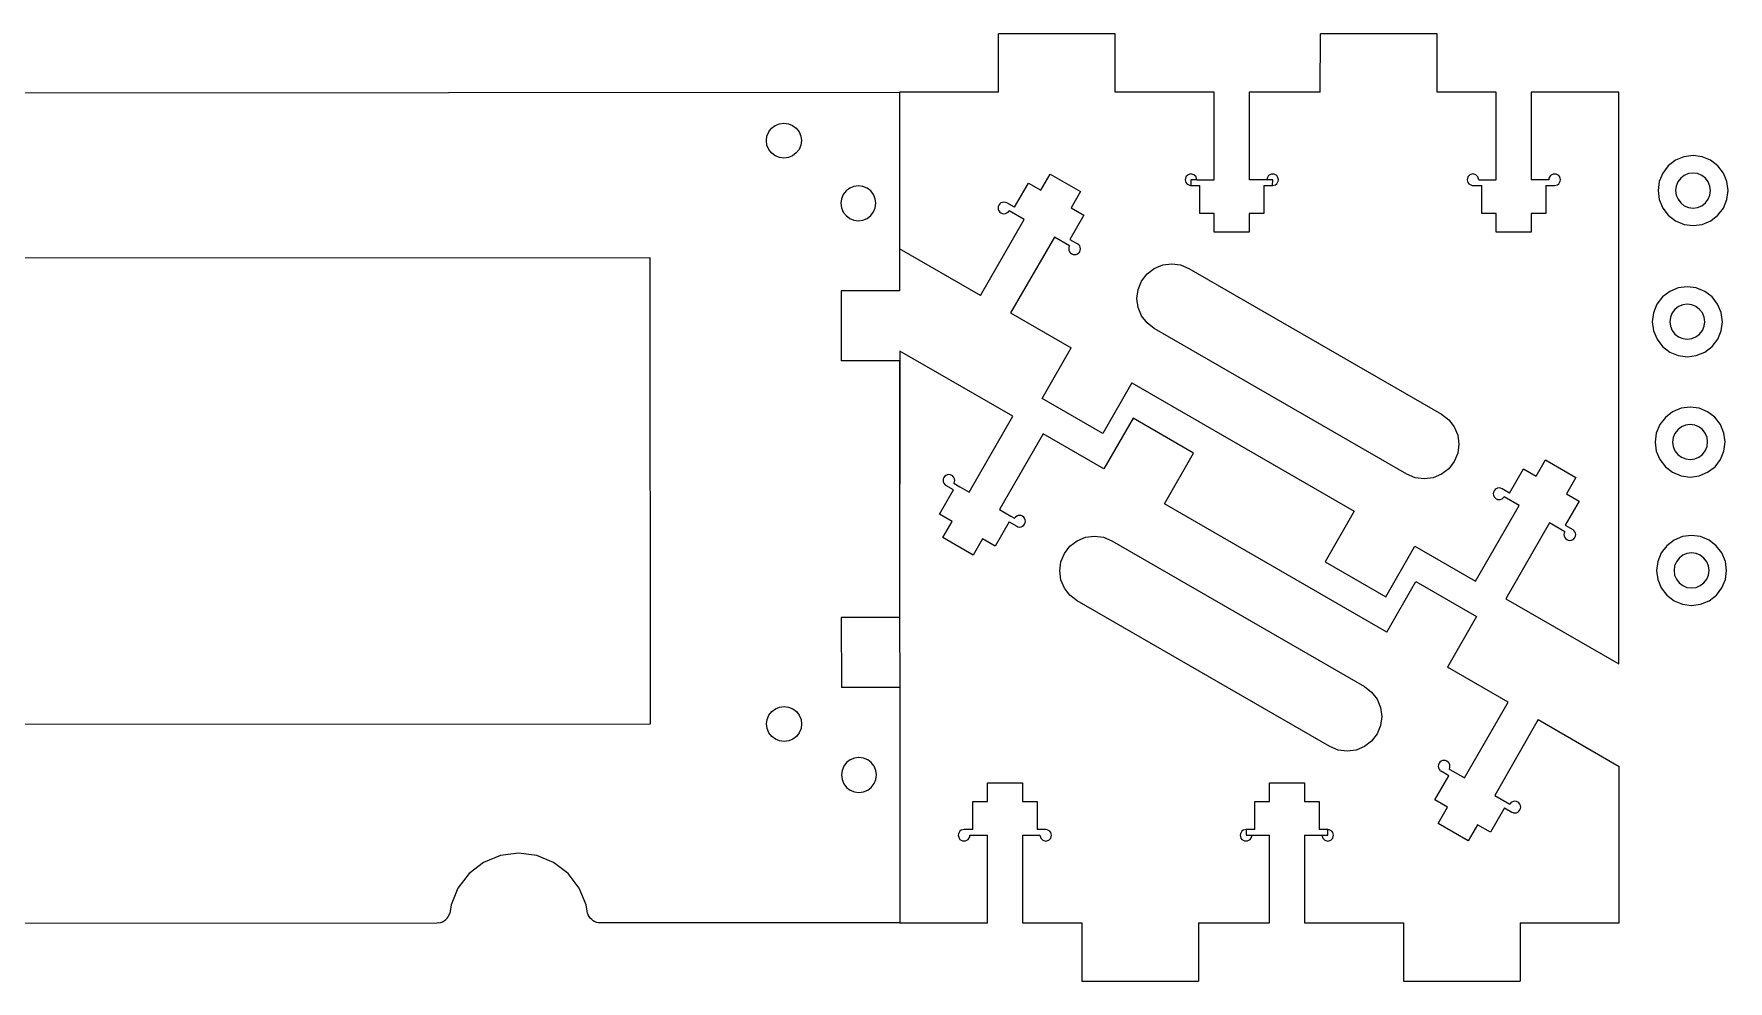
# Model space of a CAD drawing. Extents: x -275 to 319, y -186 to 206.
# Drawn here: x 173.5 to 318.7, y -184.5 to -103.3 of the extents above; entities that cross this region are included whole.
import ezdxf

# ---------------------------------------------------------------- set-up
doc = ezdxf.new("R2010")
doc.units = 0
doc.layers.get('0').update_dxf_attribs({"linetype": 'CONTINUOUS'})

msp = doc.modelspace()

# ---------------------------------------------------------------- linework, layer by layer
for p, q in [((266.13, -103.32), (256.13, -103.32)), ((256.13, -108.32), (256.13, -103.32)), ((266.13, -108.32), (266.13, -103.32)), ((283.7, -108.32), (283.71, -103.32)), ((293.71, -103.32), (283.71, -103.32)), ((293.71, -108.32), (293.71, -103.32)), ((82.75, -108.43), (247.64, -108.32)), ((247.64, -108.32), (247.64, -121.73)), ((256.13, -108.32), (247.64, -108.32)), ((274.62, -108.32), (266.13, -108.32)), ((274.62, -115.82), (274.62, -108.32)), ((277.62, -108.32), (277.62, -115.82)), ((283.7, -108.32), (277.62, -108.32)), ((298.79, -108.32), (293.71, -108.32)), ((298.79, -115.82), (298.79, -108.32)), ((301.79, -108.32), (301.78, -115.82)), ((309.29, -108.32), (301.79, -108.32)), ((309.29, -157.32), (309.29, -108.32)), ((236.29, -112.08), (236.44, -111.72)), ((236.44, -111.72), (236.68, -111.41)), ((236.68, -111.41), (236.99, -111.17)), ((236.99, -111.17), (237.35, -111.02)), ((237.35, -111.02), (237.74, -110.97)), ((237.74, -110.97), (238.13, -111.02)), ((238.13, -111.02), (238.49, -111.17)), ((238.49, -111.17), (238.8, -111.41)), ((238.8, -111.41), (239.04, -111.72)), ((239.04, -111.72), (239.19, -112.08)), ((236.24, -112.47), (236.29, -112.08)), ((236.29, -112.86), (236.24, -112.47)), ((236.44, -113.22), (236.29, -112.86)), ((236.68, -113.53), (236.44, -113.22)), ((239.04, -113.22), (238.8, -113.53)), ((239.19, -112.86), (239.04, -113.22)), ((239.19, -112.08), (239.24, -112.47)), ((239.24, -112.47), (239.19, -112.86)), ((236.99, -113.77), (236.68, -113.53)), ((237.35, -113.92), (236.99, -113.77)), ((237.74, -113.97), (237.35, -113.92)), ((238.13, -113.92), (237.74, -113.97)), ((238.49, -113.77), (238.13, -113.92)), ((238.8, -113.53), (238.49, -113.77)), ((313.53, -114.63), (313.05, -115.25)), ((314.15, -114.15), (313.53, -114.63)), ((314.87, -113.85), (314.15, -114.15)), ((315.65, -113.75), (314.87, -113.85)), ((316.43, -113.85), (315.65, -113.75)), ((317.15, -114.15), (316.43, -113.85)), ((317.77, -114.63), (317.15, -114.15)), ((318.25, -115.25), (317.77, -114.63)), ((257.49, -118.18), (258.69, -116.11)), ((258.69, -116.11), (259.77, -116.73)), ((259.77, -116.73), (260.57, -115.34)), ((260.57, -115.34), (263.17, -116.84)), ((272.19, -115.57), (272.12, -115.82)), ((272.12, -115.82), (272.19, -116.07)), ((272.37, -115.39), (272.19, -115.57)), ((272.19, -116.07), (272.27, -116.18)), ((272.62, -115.32), (272.37, -115.39)), ((272.87, -115.39), (272.62, -115.32)), ((272.62, -115.82), (272.62, -116.32)), ((273.12, -115.82), (272.62, -115.82)), ((273.06, -115.57), (272.87, -115.39)), ((273.12, -115.82), (273.06, -115.57)), ((273.12, -115.82), (274.62, -115.82)), ((279.12, -115.82), (277.62, -115.82)), ((279.14, -115.69), (279.12, -115.82)), ((279.63, -115.82), (279.12, -115.82)), ((279.27, -115.47), (279.14, -115.69)), ((279.49, -115.34), (279.27, -115.47)), ((279.75, -115.34), (279.49, -115.34)), ((279.62, -116.32), (279.63, -115.82)), ((279.98, -115.47), (279.75, -115.34)), ((280.05, -115.57), (279.98, -115.47)), ((279.98, -116.17), (280.1, -115.95)), ((280.12, -115.82), (280.05, -115.57)), ((280.1, -115.95), (280.12, -115.82)), ((296.35, -115.57), (296.29, -115.82)), ((296.29, -115.82), (296.35, -116.07)), ((296.53, -115.39), (296.35, -115.57)), ((296.35, -116.07), (296.43, -116.17)), ((296.79, -115.32), (296.53, -115.39)), ((297.03, -115.39), (296.79, -115.32)), ((297.22, -115.57), (297.03, -115.39)), ((297.29, -115.82), (297.22, -115.57)), ((297.29, -115.82), (298.79, -115.82)), ((303.29, -115.82), (301.78, -115.82)), ((303.3, -115.69), (303.29, -115.82)), ((303.43, -115.47), (303.3, -115.69)), ((303.65, -115.34), (303.43, -115.47)), ((303.91, -115.34), (303.65, -115.34)), ((304.14, -115.47), (303.91, -115.34)), ((304.22, -115.57), (304.14, -115.47)), ((304.14, -116.17), (304.27, -115.95)), ((304.28, -115.82), (304.22, -115.57)), ((304.27, -115.95), (304.28, -115.82)), ((312.75, -115.97), (312.65, -116.75)), ((313.05, -115.25), (312.75, -115.97)), ((314.35, -116), (314.2, -116.36)), ((314.59, -115.69), (314.35, -116)), ((314.9, -115.45), (314.59, -115.69)), ((315.26, -115.3), (314.9, -115.45)), ((315.65, -115.25), (315.26, -115.3)), ((316.04, -115.3), (315.65, -115.25)), ((316.4, -115.45), (316.04, -115.3)), ((316.71, -115.69), (316.4, -115.45)), ((316.95, -116), (316.71, -115.69)), ((317.1, -116.36), (316.95, -116)), ((318.55, -115.97), (318.25, -115.25)), ((318.65, -116.75), (318.55, -115.97)), ((242.68, -117.45), (242.63, -117.84)), ((242.83, -117.09), (242.68, -117.45)), ((243.07, -116.78), (242.83, -117.09)), ((243.38, -116.54), (243.07, -116.78)), ((243.74, -116.39), (243.38, -116.54)), ((244.13, -116.34), (243.74, -116.39)), ((244.51, -116.39), (244.13, -116.34)), ((244.87, -116.54), (244.51, -116.39)), ((245.18, -116.77), (244.87, -116.54)), ((245.42, -117.08), (245.18, -116.77)), ((245.57, -117.45), (245.42, -117.08)), ((245.62, -117.83), (245.57, -117.45)), ((263.17, -116.84), (262.37, -118.23)), ((272.27, -116.18), (272.49, -116.3)), ((272.49, -116.3), (272.57, -116.31)), ((272.57, -116.31), (272.62, -116.32)), ((272.62, -116.32), (273.37, -116.32)), ((273.37, -118.72), (273.37, -116.32)), ((278.87, -116.32), (278.87, -118.72)), ((278.87, -116.32), (279.62, -116.32)), ((279.62, -116.32), (279.87, -116.25)), ((279.87, -116.25), (279.98, -116.17)), ((296.43, -116.17), (296.66, -116.3)), ((296.66, -116.3), (296.73, -116.31)), ((296.73, -116.31), (296.79, -116.32)), ((296.79, -116.32), (297.54, -116.32)), ((297.54, -118.72), (297.54, -116.32)), ((303.04, -116.32), (303.04, -118.72)), ((303.04, -116.32), (303.79, -116.32)), ((303.79, -116.32), (304.03, -116.25)), ((304.03, -116.25), (304.14, -116.17)), ((312.65, -116.75), (312.75, -117.53)), ((312.75, -117.53), (313.05, -118.25)), ((314.2, -116.36), (314.15, -116.75)), ((314.15, -116.75), (314.21, -117.14)), ((314.21, -117.14), (314.36, -117.5)), ((314.36, -117.5), (314.59, -117.81)), ((316.71, -117.81), (316.95, -117.5)), ((316.95, -117.5), (317.1, -117.14)), ((317.15, -116.75), (317.1, -116.36)), ((317.1, -117.14), (317.15, -116.75)), ((318.25, -118.25), (318.55, -117.52)), ((318.55, -117.52), (318.65, -116.75)), ((242.63, -117.84), (242.68, -118.22)), ((242.68, -118.22), (242.83, -118.59)), ((242.83, -118.59), (243.07, -118.9)), ((243.07, -118.9), (243.38, -119.13)), ((244.88, -119.13), (245.19, -118.9)), ((245.19, -118.9), (245.42, -118.58)), ((245.42, -118.58), (245.57, -118.22)), ((245.57, -118.22), (245.62, -117.83)), ((256.11, -118.11), (256.09, -118.24)), ((256.09, -118.24), (256.11, -118.37)), ((256.16, -117.99), (256.11, -118.11)), ((256.11, -118.37), (256.16, -118.49)), ((256.24, -117.88), (256.16, -117.99)), ((256.16, -118.49), (256.24, -118.59)), ((256.34, -117.81), (256.24, -117.88)), ((256.24, -118.59), (256.34, -118.67)), ((256.46, -117.76), (256.34, -117.81)), ((256.34, -118.67), (256.47, -118.72)), ((256.59, -117.74), (256.46, -117.76)), ((256.47, -118.72), (256.59, -118.74)), ((256.72, -117.76), (256.59, -117.74)), ((256.59, -118.74), (256.72, -118.72)), ((256.84, -117.81), (256.72, -117.76)), ((256.72, -118.72), (256.84, -118.67)), ((257.49, -118.18), (256.84, -117.81)), ((256.84, -118.67), (256.95, -118.59)), ((256.95, -118.59), (257.03, -118.49)), ((258.33, -119.24), (257.03, -118.49)), ((263.45, -118.86), (262.25, -120.93)), ((262.37, -118.23), (263.45, -118.86)), ((274.62, -118.72), (273.37, -118.72)), ((274.62, -120.32), (274.62, -118.72)), ((278.87, -118.72), (277.62, -118.72)), ((277.62, -118.72), (277.62, -120.32)), ((298.79, -118.72), (297.54, -118.72)), ((298.79, -120.32), (298.79, -118.72)), ((301.79, -118.72), (301.79, -120.32)), ((303.04, -118.72), (301.79, -118.72)), ((313.05, -118.25), (313.53, -118.87)), ((313.53, -118.87), (314.15, -119.35)), ((314.59, -117.81), (314.9, -118.05)), ((314.9, -118.05), (315.27, -118.2)), ((315.27, -118.2), (315.65, -118.25)), ((315.65, -118.25), (316.04, -118.2)), ((316.04, -118.2), (316.4, -118.05)), ((316.4, -118.05), (316.71, -117.81)), ((317.16, -119.35), (317.78, -118.87)), ((317.78, -118.87), (318.25, -118.25)), ((243.38, -119.13), (243.74, -119.28)), ((243.74, -119.28), (244.13, -119.33)), ((244.13, -119.33), (244.51, -119.28)), ((244.51, -119.28), (244.88, -119.13)), ((254.58, -125.73), (258.33, -119.24)), ((277.62, -120.32), (274.62, -120.32)), ((301.79, -120.32), (298.79, -120.32)), ((314.15, -119.35), (314.88, -119.65)), ((314.88, -119.65), (315.65, -119.75)), ((315.65, -119.75), (316.43, -119.65)), ((316.43, -119.65), (317.16, -119.35)), ((254.58, -125.73), (247.64, -121.73)), ((247.64, -121.73), (247.64, -125.33)), ((260.92, -120.74), (257.17, -127.24)), ((262.22, -121.49), (260.92, -120.74)), ((262.17, -121.61), (262.16, -121.74)), ((262.16, -121.74), (262.17, -121.87)), ((262.22, -121.49), (262.17, -121.61)), ((262.17, -121.87), (262.22, -121.99)), ((262.25, -120.93), (262.9, -121.31)), ((263.01, -121.39), (262.9, -121.31)), ((263.09, -121.49), (263.01, -121.39)), ((263.14, -121.61), (263.09, -121.49)), ((263.09, -121.99), (263.14, -121.87)), ((263.15, -121.74), (263.14, -121.61)), ((263.14, -121.87), (263.15, -121.74)), ((129.01, -122.54), (226.25, -122.48)), ((226.25, -122.48), (226.28, -162.48)), ((262.22, -121.99), (262.3, -122.09)), ((262.3, -122.09), (262.41, -122.17)), ((262.41, -122.17), (262.53, -122.22)), ((262.53, -122.22), (262.66, -122.24)), ((262.66, -122.24), (262.79, -122.22)), ((262.79, -122.22), (262.91, -122.17)), ((262.91, -122.17), (263.01, -122.09)), ((263.01, -122.09), (263.09, -121.99)), ((269.48, -123.42), (270.2, -123.12)), ((270.2, -123.12), (270.97, -123.02)), ((270.97, -123.02), (271.74, -123.12)), ((271.74, -123.12), (272.45, -123.42)), ((268.09, -125.22), (268.39, -124.51)), ((268.39, -124.51), (268.86, -123.89)), ((268.86, -123.89), (269.48, -123.42)), ((272.45, -123.42), (294.1, -135.92)), ((247.64, -125.33), (242.64, -125.34)), ((242.64, -125.34), (242.64, -131.34)), ((267.99, -125.99), (268.09, -125.22)), ((268.1, -126.76), (267.99, -125.99)), ((313.03, -125.87), (312.55, -126.5)), ((313.65, -125.4), (313.03, -125.87)), ((314.37, -125.1), (313.65, -125.4)), ((315.15, -124.99), (314.37, -125.1)), ((315.93, -125.1), (315.15, -124.99)), ((316.65, -125.39), (315.93, -125.1)), ((317.28, -125.87), (316.65, -125.39)), ((317.75, -126.49), (317.28, -125.87)), ((257.17, -127.24), (262.37, -130.24)), ((268.39, -127.48), (268.1, -126.76)), ((268.86, -128.1), (268.39, -127.48)), ((312.25, -127.22), (312.15, -128)), ((312.55, -126.5), (312.25, -127.22)), ((313.71, -127.61), (313.66, -127.99)), ((313.86, -127.24), (313.71, -127.61)), ((314.09, -126.93), (313.86, -127.24)), ((314.4, -126.7), (314.09, -126.93)), ((314.77, -126.54), (314.4, -126.7)), ((315.15, -126.49), (314.77, -126.54)), ((315.54, -126.54), (315.15, -126.49)), ((315.9, -126.69), (315.54, -126.54)), ((316.21, -126.93), (315.9, -126.69)), ((316.45, -127.24), (316.21, -126.93)), ((316.6, -127.6), (316.45, -127.24)), ((316.65, -127.99), (316.6, -127.6)), ((318.05, -127.21), (317.75, -126.49)), ((318.16, -127.99), (318.05, -127.21)), ((269.48, -128.57), (268.86, -128.1)), ((291.13, -141.07), (269.48, -128.57)), ((312.15, -128), (312.26, -128.77)), ((312.26, -128.77), (312.56, -129.5)), ((313.66, -127.99), (313.71, -128.38)), ((313.71, -128.38), (313.86, -128.74)), ((313.86, -128.74), (314.1, -129.06)), ((314.1, -129.06), (314.41, -129.29)), ((315.9, -129.29), (316.21, -129.05)), ((316.21, -129.05), (316.45, -128.74)), ((316.45, -128.74), (316.6, -128.38)), ((316.6, -128.38), (316.65, -127.99)), ((317.76, -129.49), (318.05, -128.77)), ((318.05, -128.77), (318.16, -127.99)), ((247.68, -130.51), (247.66, -153.33)), ((257.36, -136.09), (247.68, -130.51)), ((259.87, -134.57), (262.37, -130.24)), ((312.56, -129.5), (313.03, -130.12)), ((313.03, -130.12), (313.66, -130.59)), ((313.66, -130.59), (314.38, -130.89)), ((314.41, -129.29), (314.77, -129.44)), ((314.77, -129.44), (315.16, -129.49)), ((315.16, -129.49), (315.54, -129.44)), ((315.54, -129.44), (315.9, -129.29)), ((315.93, -130.89), (316.66, -130.59)), ((316.66, -130.59), (317.28, -130.11)), ((317.28, -130.11), (317.76, -129.49)), ((247.64, -131.33), (242.64, -131.34)), ((247.64, -131.33), (247.66, -153.33)), ((314.38, -130.89), (315.16, -130.99)), ((315.16, -130.99), (315.93, -130.89)), ((267.56, -133.24), (265.06, -137.57)), ((267.56, -133.24), (286.62, -144.24)), ((265.06, -137.57), (259.87, -134.57)), ((253.61, -142.59), (257.36, -136.09)), ((267.66, -136.26), (265.16, -140.59)), ((272.85, -139.26), (267.66, -136.26)), ((294.1, -135.92), (294.72, -136.39)), ((294.72, -136.39), (295.19, -137.01)), ((313.28, -136.19), (312.8, -136.81)), ((313.9, -135.71), (313.28, -136.19)), ((314.62, -135.41), (313.9, -135.71)), ((315.4, -135.31), (314.62, -135.41)), ((316.18, -135.41), (315.4, -135.31)), ((316.9, -135.71), (316.18, -135.41)), ((317.52, -136.18), (316.9, -135.71)), ((318, -136.8), (317.52, -136.18)), ((259.96, -137.59), (256.21, -144.09)), ((265.16, -140.59), (259.96, -137.59)), ((295.19, -137.01), (295.49, -137.72)), ((295.49, -137.72), (295.59, -138.49)), ((312.5, -137.53), (312.4, -138.31)), ((312.8, -136.81), (312.5, -137.53)), ((313.95, -137.92), (313.9, -138.31)), ((314.1, -137.56), (313.95, -137.92)), ((314.34, -137.25), (314.1, -137.56)), ((314.65, -137.01), (314.34, -137.25)), ((315.01, -136.86), (314.65, -137.01)), ((315.4, -136.81), (315.01, -136.86)), ((315.79, -136.86), (315.4, -136.81)), ((316.15, -137.01), (315.79, -136.86)), ((316.46, -137.24), (316.15, -137.01)), ((316.7, -137.55), (316.46, -137.24)), ((316.85, -137.92), (316.7, -137.55)), ((316.9, -138.3), (316.85, -137.92)), ((318.3, -137.53), (318, -136.8)), ((318.4, -138.3), (318.3, -137.53)), ((270.35, -143.59), (272.85, -139.26)), ((295.49, -139.26), (295.19, -139.98)), ((295.59, -138.49), (295.49, -139.26)), ((312.4, -138.31), (312.5, -139.08)), ((312.5, -139.08), (312.8, -139.81)), ((313.9, -138.31), (313.95, -138.69)), ((313.95, -138.69), (314.1, -139.06)), ((314.1, -139.06), (314.34, -139.37)), ((314.34, -139.37), (314.65, -139.61)), ((316.15, -139.6), (316.46, -139.37)), ((316.46, -139.37), (316.7, -139.05)), ((316.7, -139.05), (316.85, -138.69)), ((316.85, -138.69), (316.9, -138.3)), ((318, -139.8), (318.3, -139.08)), ((318.3, -139.08), (318.4, -138.3)), ((294.72, -140.6), (294.1, -141.07)), ((295.19, -139.98), (294.72, -140.6)), ((299.93, -142.68), (301.13, -140.61)), ((301.13, -140.61), (302.21, -141.23)), ((302.21, -141.23), (303.01, -139.84)), ((303.01, -139.84), (305.61, -141.34)), ((312.8, -139.81), (313.28, -140.43)), ((313.28, -140.43), (313.9, -140.9)), ((314.65, -139.61), (315.02, -139.75)), ((315.02, -139.75), (315.4, -139.81)), ((315.4, -139.81), (315.79, -139.75)), ((315.79, -139.75), (316.15, -139.6)), ((316.9, -140.9), (317.53, -140.42)), ((317.53, -140.42), (318, -139.8)), ((251.4, -141.46), (251.38, -141.59)), ((251.38, -141.59), (251.4, -141.72)), ((251.45, -141.34), (251.4, -141.46)), ((251.4, -141.72), (251.45, -141.84)), ((251.53, -141.24), (251.45, -141.34)), ((251.45, -141.84), (251.53, -141.94)), ((251.63, -141.16), (251.53, -141.24)), ((251.53, -141.94), (251.57, -141.98)), ((251.57, -141.98), (251.63, -142.02)), ((251.75, -141.11), (251.63, -141.16)), ((252.28, -142.4), (251.63, -142.02)), ((251.88, -141.09), (251.75, -141.11)), ((252.01, -141.11), (251.88, -141.09)), ((252.13, -141.16), (252.01, -141.11)), ((252.23, -141.24), (252.13, -141.16)), ((252.31, -141.34), (252.23, -141.24)), ((252.36, -141.46), (252.31, -141.34)), ((252.31, -141.84), (252.36, -141.72)), ((252.31, -141.84), (252.83, -142.14)), ((252.38, -141.59), (252.36, -141.46)), ((252.36, -141.72), (252.38, -141.59)), ((252.83, -142.14), (253.61, -142.59)), ((291.85, -141.37), (291.13, -141.07)), ((292.62, -141.47), (291.85, -141.37)), ((293.39, -141.37), (292.62, -141.47)), ((294.1, -141.07), (293.39, -141.37)), ((298.9, -142.26), (298.78, -142.31)), ((299.03, -142.24), (298.9, -142.26)), ((299.16, -142.26), (299.03, -142.24)), ((299.28, -142.31), (299.16, -142.26)), ((305.61, -141.34), (304.81, -142.73)), ((313.9, -140.9), (314.63, -141.2)), ((314.63, -141.2), (315.4, -141.31)), ((315.4, -141.31), (316.18, -141.2)), ((316.18, -141.2), (316.9, -140.9)), ((251.08, -144.48), (252.28, -142.4)), ((289.4, -154.59), (270.35, -143.59)), ((298.55, -142.61), (298.53, -142.74)), ((298.53, -142.74), (298.55, -142.87)), ((298.6, -142.49), (298.55, -142.61)), ((298.55, -142.87), (298.6, -142.99)), ((298.68, -142.38), (298.6, -142.49)), ((298.6, -142.99), (298.68, -143.09)), ((298.78, -142.31), (298.68, -142.38)), ((298.68, -143.09), (298.78, -143.17)), ((298.78, -143.17), (298.9, -143.22)), ((298.9, -143.22), (299.03, -143.24)), ((299.03, -143.24), (299.16, -143.22)), ((299.16, -143.22), (299.28, -143.17)), ((299.93, -142.68), (299.28, -142.31)), ((299.28, -143.17), (299.38, -143.09)), ((299.38, -143.09), (299.46, -142.99)), ((300.76, -143.74), (299.46, -142.99)), ((305.89, -143.36), (304.69, -145.43)), ((304.81, -142.73), (305.89, -143.36)), ((252.16, -145.1), (251.08, -144.48)), ((251.36, -146.49), (252.16, -145.1)), ((257.04, -145.15), (255.84, -147.23)), ((256.21, -144.09), (257.2, -144.66)), ((257.04, -145.15), (257.69, -145.52)), ((257.2, -144.66), (257.51, -144.84)), ((257.59, -144.74), (257.51, -144.84)), ((257.69, -144.66), (257.59, -144.74)), ((257.81, -144.61), (257.69, -144.66)), ((257.94, -144.59), (257.81, -144.61)), ((258.07, -144.61), (257.94, -144.59)), ((258.19, -144.66), (258.07, -144.61)), ((258.29, -144.74), (258.19, -144.66)), ((258.37, -144.84), (258.29, -144.74)), ((258.42, -144.96), (258.37, -144.84)), ((258.44, -145.09), (258.42, -144.96)), ((258.42, -145.22), (258.44, -145.09)), ((286.62, -144.24), (284.12, -148.57)), ((297.01, -150.23), (300.76, -143.74)), ((253.96, -147.99), (251.36, -146.49)), ((254.76, -146.6), (253.96, -147.99)), ((255.84, -147.23), (254.76, -146.6)), ((257.69, -145.52), (257.79, -145.56)), ((257.79, -145.56), (257.81, -145.57)), ((257.81, -145.57), (257.94, -145.59)), ((257.94, -145.59), (258.07, -145.57)), ((258.07, -145.57), (258.19, -145.52)), ((258.19, -145.52), (258.29, -145.44)), ((258.29, -145.44), (258.37, -145.34)), ((258.37, -145.34), (258.42, -145.22)), ((262.86, -146.76), (263.58, -146.46)), ((263.58, -146.46), (264.35, -146.36)), ((264.35, -146.36), (265.12, -146.46)), ((265.12, -146.46), (265.84, -146.76)), ((303.36, -145.24), (299.61, -151.74)), ((304.66, -145.99), (303.36, -145.24)), ((304.61, -146.11), (304.59, -146.24)), ((304.59, -146.24), (304.61, -146.37)), ((304.66, -145.99), (304.61, -146.11)), ((304.61, -146.37), (304.66, -146.49)), ((304.66, -146.49), (304.74, -146.59)), ((304.69, -145.43), (305.34, -145.81)), ((304.74, -146.59), (304.84, -146.67)), ((305.44, -145.89), (305.34, -145.81)), ((305.34, -146.67), (305.44, -146.59)), ((305.52, -145.99), (305.44, -145.89)), ((305.44, -146.59), (305.52, -146.49)), ((305.57, -146.11), (305.52, -145.99)), ((305.52, -146.49), (305.57, -146.37)), ((305.59, -146.24), (305.57, -146.11)), ((305.57, -146.37), (305.59, -146.24)), ((314.74, -146.41), (314.02, -146.71)), ((315.52, -146.31), (314.74, -146.41)), ((316.3, -146.41), (315.52, -146.31)), ((317.02, -146.71), (316.3, -146.41)), ((261.48, -148.57), (261.78, -147.85)), ((261.78, -147.85), (262.25, -147.23)), ((262.25, -147.23), (262.86, -146.76)), ((265.84, -146.76), (287.49, -159.26)), ((289.32, -151.56), (291.81, -147.24)), ((291.81, -147.24), (297.01, -150.23)), ((304.84, -146.67), (304.96, -146.72)), ((304.96, -146.72), (305.09, -146.74)), ((305.09, -146.74), (305.22, -146.72)), ((305.22, -146.72), (305.34, -146.67)), ((312.92, -147.81), (312.62, -148.53)), ((313.4, -147.19), (312.92, -147.81)), ((314.02, -146.71), (313.4, -147.19)), ((314.77, -148.01), (314.46, -148.25)), ((315.13, -147.86), (314.77, -148.01)), ((315.52, -147.81), (315.13, -147.86)), ((315.91, -147.86), (315.52, -147.81)), ((316.27, -148.01), (315.91, -147.86)), ((316.58, -148.25), (316.27, -148.01)), ((317.64, -147.19), (317.02, -146.71)), ((318.12, -147.81), (317.64, -147.19)), ((318.42, -148.53), (318.12, -147.81)), ((261.38, -149.34), (261.48, -148.57)), ((261.48, -150.11), (261.38, -149.34)), ((284.12, -148.57), (289.32, -151.56)), ((312.62, -148.53), (312.52, -149.31)), ((312.52, -149.31), (312.62, -150.09)), ((314.07, -148.92), (314.02, -149.31)), ((314.02, -149.31), (314.07, -149.7)), ((314.22, -148.56), (314.07, -148.92)), ((314.46, -148.25), (314.22, -148.56)), ((316.82, -148.56), (316.58, -148.25)), ((316.97, -148.92), (316.82, -148.56)), ((317.02, -149.31), (316.97, -148.92)), ((316.97, -149.7), (317.02, -149.31)), ((318.52, -149.31), (318.42, -148.53)), ((318.42, -150.08), (318.52, -149.31)), ((261.78, -150.82), (261.48, -150.11)), ((262.25, -151.44), (261.78, -150.82)), ((289.4, -154.59), (291.9, -150.26)), ((291.9, -150.26), (297.1, -153.26)), ((312.62, -150.09), (312.92, -150.81)), ((312.92, -150.81), (313.4, -151.43)), ((314.07, -149.7), (314.22, -150.06)), ((314.22, -150.06), (314.46, -150.37)), ((314.46, -150.37), (314.77, -150.61)), ((314.77, -150.61), (315.13, -150.76)), ((315.13, -150.76), (315.52, -150.81)), ((315.52, -150.81), (315.91, -150.76)), ((315.91, -150.76), (316.27, -150.61)), ((316.27, -150.61), (316.58, -150.37)), ((316.58, -150.37), (316.82, -150.06)), ((316.82, -150.06), (316.97, -149.7)), ((317.65, -151.43), (318.12, -150.81)), ((318.12, -150.81), (318.42, -150.08)), ((262.86, -151.91), (262.25, -151.44)), ((284.52, -164.41), (262.86, -151.91)), ((299.61, -151.74), (308.89, -157.09)), ((313.4, -151.43), (314.02, -151.91)), ((314.02, -151.91), (314.75, -152.21)), ((314.75, -152.21), (315.52, -152.31)), ((315.52, -152.31), (316.3, -152.21)), ((316.3, -152.21), (317.02, -151.91)), ((317.02, -151.91), (317.65, -151.43)), ((247.66, -153.33), (242.66, -153.34)), ((242.66, -153.34), (242.67, -159.34)), ((247.66, -153.33), (247.67, -159.33)), ((297.1, -153.26), (294.6, -157.59)), ((299.8, -160.59), (294.6, -157.59)), ((308.89, -157.09), (309.29, -157.32)), ((247.67, -159.33), (242.67, -159.34)), ((247.67, -159.33), (247.68, -179.51)), ((287.49, -159.26), (288.1, -159.73)), ((237.01, -161.17), (237.37, -161.02)), ((237.37, -161.02), (237.76, -160.97)), ((237.76, -160.97), (238.14, -161.02)), ((238.14, -161.02), (238.51, -161.17)), ((288.1, -159.73), (288.58, -160.35)), ((288.58, -160.35), (288.87, -161.07)), ((288.87, -161.07), (288.98, -161.84)), ((296.05, -167.09), (299.8, -160.59)), ((226.28, -162.48), (129.03, -162.54)), ((236.26, -162.47), (236.31, -162.08)), ((236.31, -162.86), (236.26, -162.47)), ((236.31, -162.08), (236.46, -161.72)), ((236.46, -161.72), (236.7, -161.41)), ((236.7, -161.41), (237.01, -161.17)), ((238.51, -161.17), (238.82, -161.41)), ((238.82, -161.41), (239.06, -161.72)), ((239.06, -161.72), (239.21, -162.08)), ((239.21, -162.08), (239.26, -162.47)), ((239.26, -162.47), (239.21, -162.86)), ((288.87, -162.61), (288.58, -163.32)), ((288.98, -161.84), (288.87, -162.61)), ((302.39, -162.09), (298.65, -168.59)), ((302.39, -162.09), (309.33, -166.1)), ((236.46, -163.22), (236.31, -162.86)), ((236.7, -163.53), (236.46, -163.22)), ((237.01, -163.77), (236.7, -163.53)), ((237.37, -163.92), (237.01, -163.77)), ((237.76, -163.97), (237.37, -163.92)), ((238.15, -163.92), (237.76, -163.97)), ((238.51, -163.77), (238.15, -163.92)), ((238.82, -163.53), (238.51, -163.77)), ((239.06, -163.22), (238.82, -163.53)), ((239.21, -162.86), (239.06, -163.22)), ((288.1, -163.94), (287.49, -164.41)), ((288.58, -163.32), (288.1, -163.94)), ((243.78, -165.39), (243.42, -165.54)), ((244.17, -165.34), (243.78, -165.39)), ((244.55, -165.39), (244.17, -165.34)), ((244.92, -165.54), (244.55, -165.39)), ((285.23, -164.71), (284.52, -164.41)), ((286, -164.81), (285.23, -164.71)), ((286.77, -164.71), (286, -164.81)), ((287.49, -164.41), (286.77, -164.71)), ((242.72, -166.45), (242.67, -166.84)), ((242.67, -166.84), (242.72, -167.22)), ((242.87, -166.09), (242.72, -166.45)), ((243.11, -165.78), (242.87, -166.09)), ((243.42, -165.54), (243.11, -165.78)), ((245.23, -165.77), (244.92, -165.54)), ((245.47, -166.08), (245.23, -165.77)), ((245.62, -166.45), (245.47, -166.08)), ((245.67, -166.83), (245.62, -166.45)), ((245.62, -167.22), (245.67, -166.83)), ((293.51, -168.98), (294.71, -166.9)), ((293.83, -165.96), (293.81, -166.09)), ((293.81, -166.09), (293.83, -166.22)), ((293.88, -165.84), (293.83, -165.96)), ((293.83, -166.22), (293.88, -166.34)), ((293.96, -165.74), (293.88, -165.84)), ((293.88, -166.34), (293.96, -166.44)), ((294.06, -165.66), (293.96, -165.74)), ((293.96, -166.44), (293.99, -166.47)), ((293.99, -166.47), (294.07, -166.52)), ((294.18, -165.61), (294.06, -165.66)), ((294.71, -166.9), (294.07, -166.52)), ((294.31, -165.59), (294.18, -165.61)), ((294.44, -165.61), (294.31, -165.59)), ((294.56, -165.66), (294.44, -165.61)), ((294.67, -165.74), (294.56, -165.66)), ((294.75, -165.84), (294.67, -165.74)), ((294.8, -165.96), (294.75, -165.84)), ((294.75, -166.34), (294.8, -166.22)), ((294.75, -166.34), (295.11, -166.55)), ((294.81, -166.09), (294.8, -165.96)), ((294.8, -166.22), (294.81, -166.09)), ((295.11, -166.55), (296.05, -167.09)), ((309.33, -179.51), (309.33, -166.1)), ((242.72, -167.22), (242.87, -167.59)), ((242.87, -167.59), (243.11, -167.9)), ((243.11, -167.9), (243.42, -168.14)), ((243.42, -168.14), (243.78, -168.28)), ((243.78, -168.28), (244.17, -168.34)), ((244.17, -168.34), (244.56, -168.28)), ((244.56, -168.28), (244.92, -168.13)), ((244.92, -168.13), (245.23, -167.9)), ((245.23, -167.9), (245.47, -167.58)), ((245.47, -167.58), (245.62, -167.22)), ((255.18, -167.51), (258.18, -167.51)), ((255.18, -169.11), (255.18, -167.51)), ((258.18, -167.51), (258.18, -169.11)), ((279.35, -169.11), (279.35, -167.51)), ((279.35, -167.51), (282.35, -167.51)), ((282.35, -167.51), (282.35, -169.11)), ((253.93, -171.51), (253.93, -169.11)), ((253.93, -169.11), (255.18, -169.11)), ((258.18, -169.11), (259.43, -169.11)), ((259.43, -169.11), (259.43, -171.51)), ((278.1, -169.11), (279.35, -169.11)), ((278.1, -171.51), (278.1, -169.11)), ((282.35, -169.11), (283.6, -169.11)), ((283.6, -169.11), (283.6, -171.51)), ((294.6, -169.6), (293.51, -168.98)), ((293.8, -170.99), (294.6, -169.6)), ((299.48, -169.65), (298.28, -171.73)), ((298.65, -168.59), (299.94, -169.34)), ((299.48, -169.65), (300.13, -170.02)), ((300.02, -169.24), (299.94, -169.34)), ((300.13, -169.16), (300.02, -169.24)), ((300.25, -169.11), (300.13, -169.16)), ((300.38, -169.09), (300.25, -169.11)), ((300.51, -169.11), (300.38, -169.09)), ((300.63, -169.16), (300.51, -169.11)), ((300.73, -169.24), (300.63, -169.16)), ((300.81, -169.34), (300.73, -169.24)), ((300.73, -169.94), (300.81, -169.84)), ((300.86, -169.46), (300.81, -169.34)), ((300.81, -169.84), (300.86, -169.72)), ((300.88, -169.59), (300.86, -169.46)), ((300.86, -169.72), (300.88, -169.59)), ((296.39, -172.49), (293.8, -170.99)), ((297.19, -171.1), (296.39, -172.49)), ((298.28, -171.73), (297.19, -171.1)), ((300.13, -170.02), (300.22, -170.06)), ((300.22, -170.06), (300.25, -170.07)), ((300.25, -170.07), (300.38, -170.09)), ((300.38, -170.09), (300.51, -170.07)), ((300.51, -170.07), (300.63, -170.02)), ((300.63, -170.02), (300.73, -169.94)), ((252.7, -171.88), (252.68, -172.01)), ((252.68, -172.01), (252.75, -172.26)), ((252.83, -171.66), (252.7, -171.88)), ((252.75, -172.26), (252.83, -172.36)), ((252.93, -171.58), (252.83, -171.66)), ((252.83, -172.36), (253.05, -172.49)), ((253.18, -171.51), (252.93, -171.58)), ((253.05, -172.49), (253.31, -172.49)), ((253.93, -171.51), (253.18, -171.51)), ((253.31, -172.49), (253.54, -172.36)), ((253.54, -172.36), (253.67, -172.14)), ((253.67, -172.14), (253.68, -172.01)), ((253.68, -172.01), (255.18, -172.01)), ((255.18, -179.51), (255.18, -172.01)), ((258.18, -172.01), (259.68, -172.01)), ((258.18, -172.01), (258.18, -179.51)), ((260.18, -171.51), (259.43, -171.51)), ((259.68, -172.01), (259.75, -172.26)), ((259.75, -172.26), (259.93, -172.44)), ((259.93, -172.44), (260.18, -172.51)), ((260.31, -171.53), (260.18, -171.51)), ((260.18, -172.51), (260.43, -172.44)), ((260.54, -171.66), (260.31, -171.53)), ((260.43, -172.44), (260.62, -172.26)), ((260.62, -171.76), (260.54, -171.66)), ((260.68, -172.01), (260.62, -171.76)), ((260.62, -172.26), (260.68, -172.01)), ((276.86, -171.88), (276.85, -172.01)), ((276.85, -172.01), (276.91, -172.26)), ((276.99, -171.66), (276.86, -171.88)), ((276.91, -172.26), (276.99, -172.36)), ((277.1, -171.58), (276.99, -171.66)), ((276.99, -172.36), (277.22, -172.49)), ((277.35, -171.51), (277.1, -171.58)), ((277.22, -172.49), (277.48, -172.49)), ((277.35, -171.51), (277.35, -172.01)), ((278.1, -171.51), (277.35, -171.51)), ((277.35, -172.01), (277.85, -172.01)), ((277.48, -172.49), (277.7, -172.36)), ((277.7, -172.36), (277.83, -172.14)), ((277.83, -172.14), (277.85, -172.01)), ((277.85, -172.01), (279.35, -172.01)), ((279.35, -179.51), (279.35, -172.01)), ((282.35, -172.01), (283.85, -172.01)), ((282.35, -172.01), (282.35, -179.51)), ((284.35, -171.51), (283.6, -171.51)), ((283.85, -172.01), (283.91, -172.26)), ((283.85, -172.01), (284.35, -172.01)), ((283.91, -172.26), (284.1, -172.44)), ((284.1, -172.44), (284.35, -172.51)), ((284.35, -172.01), (284.35, -171.51)), ((284.48, -171.53), (284.35, -171.51)), ((284.35, -172.51), (284.6, -172.44)), ((284.7, -171.66), (284.48, -171.53)), ((284.6, -172.44), (284.78, -172.26)), ((284.78, -171.76), (284.7, -171.66)), ((284.85, -172.01), (284.78, -171.76)), ((284.78, -172.26), (284.85, -172.01)), ((213.46, -173.73), (212.01, -174.33)), ((215.01, -173.53), (213.46, -173.73)), ((216.56, -173.73), (215.01, -173.53)), ((218.01, -174.33), (216.56, -173.73)), ((210.77, -175.29), (209.81, -176.53)), ((212.01, -174.33), (210.77, -175.29)), ((219.25, -175.28), (218.01, -174.33)), ((220.2, -176.53), (219.25, -175.28)), ((209.81, -176.53), (209.22, -177.98)), ((220.8, -177.97), (220.2, -176.53)), ((209.14, -178.53), (209.11, -178.69)), ((209.22, -177.98), (209.14, -178.53)), ((220.88, -178.52), (220.8, -177.97)), ((220.91, -178.68), (220.88, -178.52)), ((208, -179.53), (122.48, -179.59)), ((208.16, -179.52), (208, -179.53)), ((208.16, -179.52), (208.32, -179.48)), ((208.32, -179.48), (208.48, -179.42)), ((208.48, -179.42), (208.62, -179.34)), ((208.62, -179.34), (208.76, -179.24)), ((208.76, -179.24), (208.87, -179.12)), ((208.87, -179.12), (208.97, -178.99)), ((208.97, -178.99), (209.05, -178.84)), ((209.05, -178.84), (209.11, -178.69)), ((220.97, -178.83), (220.91, -178.68)), ((221.05, -178.98), (220.97, -178.83)), ((221.15, -179.11), (221.05, -178.98)), ((221.27, -179.23), (221.15, -179.11)), ((221.4, -179.33), (221.27, -179.23)), ((221.55, -179.42), (221.4, -179.33)), ((221.7, -179.48), (221.55, -179.42)), ((221.86, -179.51), (221.7, -179.48)), ((222.02, -179.52), (221.86, -179.51)), ((247.68, -179.51), (222.02, -179.52)), ((247.68, -179.51), (255.18, -179.51)), ((258.18, -179.51), (263.26, -179.51)), ((263.26, -179.51), (263.26, -184.51)), ((273.26, -179.51), (279.35, -179.51)), ((273.26, -179.51), (273.26, -184.51)), ((282.35, -179.51), (290.84, -179.51)), ((290.84, -179.51), (290.84, -184.51)), ((300.84, -179.51), (309.33, -179.51)), ((300.84, -179.51), (300.84, -184.51)), ((263.26, -184.51), (273.26, -184.51)), ((290.84, -184.51), (300.84, -184.51))]:
    msp.add_line(p, q)

doc.saveas('drawing.dxf')
